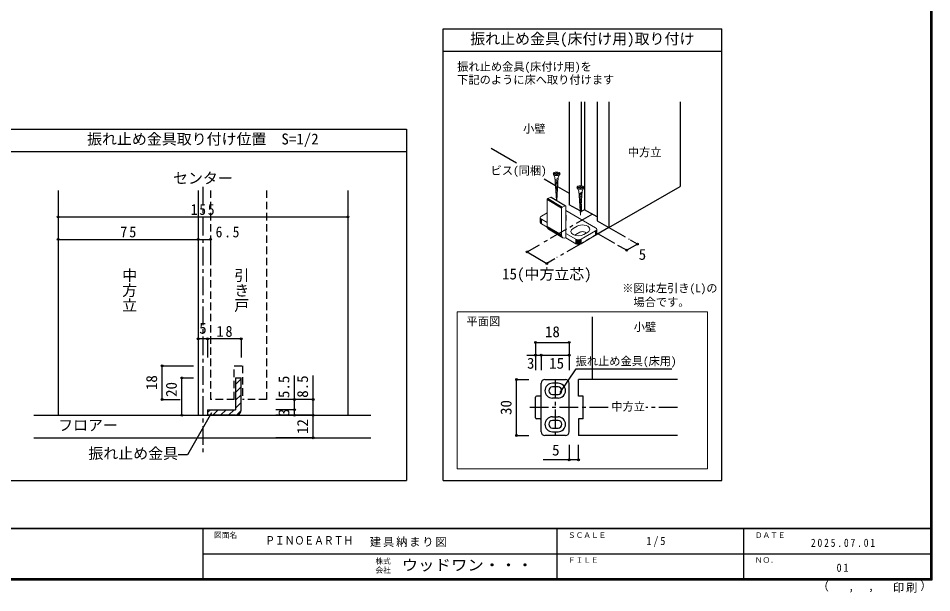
# Model space of a CAD drawing. Units: millimetres at full size, sheet at 1:5, with parts at other scales. Extents: x -973 to 977, y -718 to 696.
# Drawn here: x -245 to 977, y -718 to 51 of the extents above; entities that cross this region are included whole.
import ezdxf
from ezdxf.enums import TextEntityAlignment as Align

# ---------------------------------------------------------------- set-up
doc = ezdxf.new("R2010")
doc.units = ezdxf.units.MM
doc.header["$LTSCALE"] = 5
doc.header["$PDMODE"] = 32
doc.header["$PDSIZE"] = 2.5
doc.linetypes.add('CHAIN1', pattern=[8, 5, -1, 1, -1])
doc.linetypes.add('DASHED2', pattern=[3, 2, -1])
for name, color, linetype in [('0-6_扉', 2, 'Continuous'), ('0-A_文字', 7, 'Continuous'), ('0-B_寸法', 7, 'Continuous'), ('1-1_通り芯', 4, 'CHAIN1'), ('1-3_仕上げ', 2, 'Continuous'), ('1-4_枠', 3, 'Continuous'), ('1-6_扉', 7, 'DASHED2'), ('1-7_金物', 7, 'Continuous'), ('1-A_文字', 7, 'Continuous'), ('1-B_寸法', 7, 'Continuous'), ('F-1_枠', 6, 'Continuous'), ('F-A_文字', 7, 'Continuous')]:
    doc.layers.add(name, color=color, linetype=linetype)
doc.layers.add('0-7_金物', color=7, linetype='Continuous', lineweight=18)
doc.styles.add('@ＭＳ ゴシック', font='')
doc.styles.add('ＭＳ ゴシック', font='')
doc.styles.get('@ＭＳ ゴシック').set_extended_font_data('@MS Gothic')
doc.styles.get('ＭＳ ゴシック').set_extended_font_data('MS Gothic')

msp = doc.modelspace()

# ---------------------------------------------------------------- linework, layer by layer
at = {"layer": '0-6_扉'}
for p, q in [((491.767, -60.971), (491.767, -198.71)), ((507.677, -60.971), (507.677, -173.427)), ((512.097, -60.971), (512.097, -205.344)), ((528.89, -60.971), (528.89, -220.143)), ((544.8, -60.971), (544.8, -229.329)), ((640.26, -60.971), (640.26, -174.215)), ((544.8, -229.329), (640.26, -174.215)), ((506.265, -207.08), (491.767, -198.71)), ((507.677, -207.895), (506.989, -207.498)), ((507.677, -197.994), (507.677, -207.895)), ((512.097, -205.344), (507.677, -207.895)), ((528.89, -215.04), (512.097, -205.344)), ((528.89, -220.143), (544.8, -229.329))]:
    msp.add_line(p, q, dxfattribs=at)
at = {"layer": '0-6_扉', "color": 7}
for p, q in [((387.043, -122.938), (421.337, -142.737)), ((458.375, -164.122), (473.391, -172.791)), ((476.146, -174.382), (491.767, -183.401))]:
    msp.add_line(p, q, dxfattribs=at)
at = {"layer": '0-7_金物'}
for p, q in [((470.836, -158.608), (472.66, -161.767)), ((470.941, -156.836), (470.941, -157.87)), ((470.941, -156.836), (474.304, -156.836)), ((470.941, -157.87), (474.304, -157.87)), ((474.304, -155.32), (475.338, -155.32)), ((474.304, -156.836), (474.304, -155.32)), ((474.304, -159.386), (474.304, -157.87)), ((475.338, -156.836), (475.338, -155.32)), ((475.338, -156.836), (478.701, -156.836)), ((475.338, -157.87), (478.701, -157.87)), ((475.338, -159.386), (475.338, -157.87)), ((478.806, -158.608), (476.982, -161.767)), ((478.701, -157.87), (478.701, -156.836)), ((474.734, -193.07), (472.66, -161.767)), ((476.878, -163.342), (472.913, -165.586)), ((476.77, -164.97), (473.013, -167.097)), ((476.662, -166.598), (473.113, -168.607)), ((476.554, -168.226), (473.213, -170.118)), ((476.446, -169.854), (473.313, -171.628)), ((474.304, -159.386), (475.338, -159.386)), ((474.902, -193.17), (476.982, -161.767)), ((476.339, -171.483), (473.414, -173.138)), ((476.231, -173.111), (473.514, -174.649)), ((476.123, -174.739), (473.614, -176.159)), ((476.015, -176.367), (473.714, -177.67)), ((475.907, -177.995), (473.814, -179.18)), ((475.799, -179.623), (473.914, -180.691)), ((475.691, -181.251), (474.014, -182.201)), ((475.583, -182.879), (474.114, -183.711)), ((502.656, -176.979), (504.48, -180.139)), ((502.761, -175.207), (502.761, -176.241)), ((502.761, -175.207), (506.124, -175.207)), ((502.761, -176.241), (506.124, -176.241)), ((506.641, -212.757), (504.48, -180.139)), ((508.698, -181.713), (504.733, -183.958)), ((506.124, -173.691), (507.158, -173.691)), ((506.124, -175.207), (506.124, -173.691)), ((506.124, -177.757), (506.124, -176.241)), ((506.124, -177.757), (507.158, -177.757)), ((506.641, -212.757), (508.802, -180.139)), ((507.158, -175.207), (507.158, -173.691)), ((507.158, -175.207), (510.521, -175.207)), ((507.158, -176.241), (510.521, -176.241)), ((507.158, -177.757), (507.158, -176.241)), ((510.626, -176.979), (508.802, -180.139)), ((510.521, -176.241), (510.521, -175.207)), ((462.167, -191.896), (462.167, -227.619)), ((481.45, -203.386), (462.167, -191.896)), ((481.483, -203.093), (462.199, -191.602)), ((481.579, -202.791), (462.295, -191.301)), ((481.731, -202.503), (462.447, -191.013)), ((481.929, -202.248), (462.645, -190.757)), ((482.16, -202.043), (462.876, -190.552)), ((463.124, -190.412), (466.954, -188.805)), ((482.408, -201.902), (463.124, -190.412)), ((486.486, -200.228), (467.202, -188.737)), ((486.717, -200.239), (467.433, -188.749)), ((486.915, -200.328), (467.631, -188.838)), ((475.476, -184.508), (474.214, -185.222)), ((475.368, -186.136), (474.314, -186.732)), ((475.26, -187.764), (474.414, -188.243)), ((475.152, -189.392), (474.514, -189.753)), ((475.044, -191.02), (474.614, -191.263)), ((508.59, -183.341), (504.833, -185.468)), ((508.482, -184.969), (504.933, -186.978)), ((508.374, -186.597), (505.033, -188.489)), ((508.266, -188.226), (505.133, -189.999)), ((508.158, -189.854), (505.233, -191.51)), ((508.05, -191.482), (505.333, -193.02)), ((507.943, -193.11), (505.433, -194.53)), ((507.835, -194.738), (505.534, -196.041)), ((487.196, -243.195), (487.196, -200.976)), ((526.97, -229.416), (487.196, -206.452)), ((507.727, -196.366), (505.634, -197.551)), ((507.619, -197.994), (505.734, -199.062)), ((507.511, -199.623), (505.834, -200.572)), ((507.403, -201.251), (505.934, -202.083)), ((507.295, -202.879), (506.034, -203.593)), ((507.188, -204.507), (506.134, -205.103)), ((507.08, -206.135), (506.234, -206.614)), ((453.027, -216.148), (453.027, -222.272)), ((453.198, -216.895), (453.198, -223.019)), ((453.697, -217.592), (453.697, -223.715)), ((454.492, -214.107), (462.167, -209.676)), ((454.492, -218.19), (454.492, -224.313)), ((462.167, -222.621), (454.492, -218.19)), ((487.473, -213.086), (487.473, -219.21)), ((506.972, -207.763), (506.334, -208.124)), ((506.864, -209.391), (506.434, -209.635)), ((462.27, -228.804), (454.492, -224.313)), ((481.646, -240.709), (462.362, -229.218)), ((482.22, -242.035), (462.936, -230.544)), ((483.133, -242.997), (463.849, -231.506)), ((496.918, -230.437), (502.222, -227.375)), ((528.435, -231.458), (528.435, -237.581)), ((500.454, -244.726), (487.196, -237.071)), ((500.454, -250.849), (487.196, -243.195)), ((505.757, -235.54), (500.454, -238.602)), ((526.97, -233.499), (507.525, -244.726)), ((526.97, -239.623), (507.525, -250.849)), ((511.06, -238.602), (516.364, -235.54)), ((526.97, -233.499), (526.97, -239.623)), ((527.765, -232.901), (527.765, -239.025)), ((528.264, -232.205), (528.264, -238.329)), ((500.454, -244.726), (500.454, -250.849)), ((501.489, -245.184), (501.489, -251.308)), ((502.695, -245.473), (502.695, -251.597)), ((503.989, -245.571), (503.989, -251.695)), ((505.283, -245.473), (505.283, -251.597)), ((506.489, -245.184), (506.489, -251.308)), ((507.525, -244.726), (507.525, -250.849)), ((341.801, -552.197), (341.801, -342.079)), ((341.801, -342.079), (676.659, -342.079)), ((676.659, -342.079), (676.659, -552.197)), ((676.659, -552.197), (341.801, -552.197))]:
    msp.add_line(p, q, dxfattribs=at)
for points in [[(482.408, -201.902), (486.238, -200.295), (466.954, -188.805)], [(481.45, -203.386), (481.45, -239.11), (462.167, -227.619)]]:
    msp.add_lwpolyline(points, dxfattribs=at)
for centre in [(474.821, -157.353), (506.641, -175.724)]:
    msp.add_ellipse(centre, major_axis=(4.71, 0), ratio=0.5, dxfattribs=at)
for centre, major_axis, ratio, start_param, end_param in [((463.124, -191.494), (0.64, 1.074), 0.663414, 0.73181839, 2.30261472), ((466.954, -189.887), (0.64, 1.074), 0.663414, 6.22960554, 7.0150037), ((482.408, -202.985), (0.64, 1.074), 0.663414, 0.73181839, 2.30261472), ((486.238, -201.378), (0.64, 1.074), 0.663414, 5.44420737, 7.0150037), ((458.027, -216.148), (-5, 0), 0.57735, 5.49778714, 7.06858347), ((477.473, -213.086), (10, 0), 0.57735, 6.04714601, 6.5192246), ((477.473, -219.21), (10, 0), 0.57735, 6.04714601, 6.5192246), ((458.027, -222.272), (-5, 0), 0.57735, 6.28318531, 7.06858347), ((467.912, -225.209), (3.839, 6.443), 0.663414, 2.30261472, 3.08801288), ((503.989, -234.52), (10, 0), 0.57735, 2.35619449, 5.49778714), ((509.293, -231.458), (10, 0), 0.57735, 5.49778714, 8.6393798), ((523.435, -231.458), (-5, 0), 0.57735, 2.35619449, 3.92699082), ((487.196, -236.7), (3.839, 6.443), 0.663414, 2.30261472, 3.87341104), ((503.989, -240.643), (5, 0), 0.57735, 2.35619449, 2.78022553), ((509.293, -237.581), (5, 0), 0.57735, 0.26179939, 2.35619449), ((523.435, -237.581), (-5, 0), 0.57735, 2.35619449, 3.14159265), ((503.989, -242.684), (-5, 0), 0.57735, 0.78539816, 2.35619449), ((503.989, -248.808), (-5, 0), 0.57735, 0.78539816, 2.35619449)]:
    msp.add_ellipse(centre, major_axis=major_axis, ratio=ratio, start_param=start_param, end_param=end_param, dxfattribs=at)
at = {"layer": '0-A_文字', "color": 3}
for p, q in [((322.937, 36.633), (695.649, 36.633)), ((322.937, -567.5), (322.937, 36.633)), ((695.649, -567.5), (695.649, 36.633)), ((322.937, 6.633), (695.649, 6.633)), ((-270.847, -97.5), (274.153, -97.5)), ((274.153, -97.5), (274.153, -567.5)), ((-270.847, -127.5), (274.153, -127.5)), ((-270.847, -567.5), (274.153, -567.5)), ((322.937, -567.5), (695.649, -567.5))]:
    msp.add_line(p, q, dxfattribs=at)
at = {"layer": '0-A_文字', "color": 4}
msp.add_lwpolyline([(479.658, -449.741), (500.882, -418.374), (628.869, -418.374)], dxfattribs=at)
at = {"layer": '0-B_寸法', "color": 4, "linetype": 'CHAIN1'}
for p, q in [((522.703, -211.468), (454.132, -251.057)), ((544.8, -229.329), (475.336, -269.434)), ((544.8, -229.329), (571.906, -244.978)), ((530.506, -237.581), (559.903, -254.554))]:
    msp.add_line(p, q, dxfattribs=at)
at = {"layer": '0-B_寸法', "color": 4}
for p, q in [((435.348, -261.902), (451.992, -252.293)), ((559.903, -254.554), (568.543, -259.542)), ((582.838, -251.289), (568.543, -259.542)), ((582.838, -251.289), (573.867, -246.11)), ((435.348, -261.902), (461.865, -277.211)), ((472.322, -271.174), (461.865, -277.211))]:
    msp.add_line(p, q, dxfattribs=at)
at = {"layer": '0-B_寸法'}
for p in [(582.838, -251.289), (435.348, -261.902), (568.543, -259.542), (461.865, -277.211)]:
    msp.add_point(p, dxfattribs=at)
at = {"layer": '1-1_通り芯'}
msp.add_line((1.653, -174.852), (1.653, -532.789), dxfattribs=at)
at = {"layer": '1-3_仕上げ'}
for p, q in [((523.001, -432.479), (523.001, -348.529)), ((-224.353, -480.443), (226.141, -480.443)), ((-224.353, -510.443), (226.141, -510.443))]:
    msp.add_line(p, q, dxfattribs=at)
at = {"layer": '1-4_枠'}
for p, q in [((-192.097, -179.652), (-192.097, -480.443)), ((-4.597, -179.652), (-4.597, -480.443)), ((195.403, -179.652), (195.403, -480.443)), ((636.751, -432.479), (504.251, -432.479)), ((504.251, -454.979), (504.251, -432.479)), ((510.501, -454.979), (504.251, -454.979)), ((510.501, -484.979), (510.501, -454.979)), ((510.501, -484.979), (504.251, -484.979)), ((504.251, -484.979), (504.251, -507.479)), ((636.751, -507.479), (504.251, -507.479))]:
    msp.add_line(p, q, dxfattribs=at)
at = {"layer": '1-4_枠', "color": 4, "linetype": 'CHAIN1'}
for p, q in [((473.001, -432.479), (473.001, -507.479)), ((543.786, -469.979), (437.546, -469.979)), ((636.751, -469.979), (594.34, -469.979))]:
    msp.add_line(p, q, dxfattribs=at)
at = {"layer": '1-6_扉'}
for p, q in [((11.653, -179.652), (11.653, -459.193)), ((86.653, -179.652), (86.653, -459.193)), ((43.528, -414.193), (54.778, -414.193)), ((43.528, -459.193), (43.528, -414.193)), ((54.778, -414.193), (54.778, -459.193)), ((43.528, -459.193), (11.653, -459.193)), ((86.653, -459.193), (54.778, -459.193))]:
    msp.add_line(p, q, dxfattribs=at)
at = {"layer": '1-7_金物', "color": 3}
for p, q in [((45.403, -430.443), (45.403, -472.943)), ((45.403, -430.443), (52.903, -430.443)), ((52.903, -472.943), (52.903, -430.443)), ((7.903, -472.943), (45.403, -472.943)), ((7.903, -472.943), (7.903, -480.443)), ((45.403, -480.443), (7.903, -480.443))]:
    msp.add_line(p, q, dxfattribs=at)
at = {"layer": '1-7_金物', "color": 4}
for p, q in [((45.403, -439.149), (52.903, -431.649)), ((45.403, -449.755), (52.903, -442.255)), ((45.403, -460.362), (52.903, -452.862)), ((45.403, -470.968), (52.903, -463.468)), ((7.903, -476.649), (11.609, -472.943)), ((14.716, -480.443), (22.216, -472.943)), ((25.323, -480.443), (32.822, -472.943)), ((35.929, -480.443), (43.429, -472.943)), ((46.638, -480.341), (52.803, -474.175))]:
    msp.add_line(p, q, dxfattribs=at)
at = {"layer": '1-7_金物'}
for p, q in [((454.251, -502.479), (454.251, -437.479)), ((459.251, -432.479), (486.751, -432.479)), ((476.751, -437.479), (469.251, -437.479)), ((491.751, -502.479), (491.751, -437.479)), ((476.751, -442.479), (469.251, -442.479)), ((446.751, -483.729), (446.751, -456.229)), ((453.001, -454.979), (448.001, -454.979)), ((469.251, -452.479), (476.751, -452.479)), ((476.751, -457.479), (469.251, -457.479)), ((453.001, -484.979), (448.001, -484.979)), ((469.251, -482.479), (476.751, -482.479)), ((476.751, -487.479), (469.251, -487.479)), ((469.251, -497.479), (476.751, -497.479)), ((486.751, -507.479), (459.251, -507.479)), ((469.251, -502.479), (476.751, -502.479))]:
    msp.add_line(p, q, dxfattribs=at)
for centre, radius, start, end in [((459.251, -437.479), 5, 90, 180), ((469.251, -447.479), 10, 90, 270), ((476.751, -447.479), 10, 270, 90), ((486.751, -437.479), 5, 0, 90), ((469.251, -447.479), 5, 90, 270), ((476.751, -447.479), 5, 270, 90), ((448.001, -456.229), 1.25, 90, 180), ((453.001, -456.229), 1.25, 0, 90), ((448.001, -483.729), 1.25, 180, 270), ((453.001, -483.729), 1.25, 270, 0), ((469.251, -492.479), 10, 90, 270), ((469.251, -492.479), 5, 90, 270), ((476.751, -492.479), 10, 270, 90), ((476.751, -492.479), 5, 270, 90), ((459.251, -502.479), 5, 180, 270), ((486.751, -502.479), 5, 270, 0)]:
    msp.add_arc(centre, radius, start, end, dxfattribs=at)
at = {"layer": '1-7_金物', "color": 3}
msp.add_arc((45.403, -472.943), 7.5, 270, 0, dxfattribs=at)
at = {"layer": '1-A_文字'}
for p, q in [((13.203, -477.231), (-19.089, -533.162)), ((-19.089, -533.162), (-31.589, -533.162))]:
    msp.add_line(p, q, dxfattribs=at)
at = {"layer": '1-B_寸法', "color": 4}
for p, q in [((-192.097, -215.081), (195.403, -215.081)), ((-192.097, -245.081), (-4.597, -245.081)), ((-192.097, -245.081), (-192.097, -270.081)), ((-4.597, -245.081), (-4.597, -270.081)), ((-4.597, -245.081), (11.653, -245.081)), ((11.653, -245.081), (11.653, -270.081)), ((-4.597, -378.167), (-4.597, -403.167)), ((7.903, -378.167), (-4.597, -378.167)), ((7.903, -378.167), (7.903, -403.167)), ((52.903, -378.167), (7.903, -378.167)), ((52.903, -378.167), (52.903, -403.167)), ((446.751, -382.871), (446.751, -399.979)), ((435.186, -399.979), (454.251, -399.979)), ((446.751, -399.979), (446.751, -419.979)), ((454.251, -399.979), (491.751, -399.979)), ((454.251, -399.979), (454.251, -419.979)), ((491.751, -399.979), (491.751, -419.979)), ((-52.793, -459.193), (-52.793, -414.193)), ((-52.793, -414.193), (-10.847, -414.193)), ((124.153, -472.943), (124.153, -427.349)), ((149.153, -480.443), (149.153, -427.349)), ((-26.377, -430.443), (-10.847, -430.443)), ((-26.377, -480.443), (-26.377, -430.443)), ((-52.793, -459.193), (-29.013, -459.193)), ((149.153, -459.193), (99.153, -459.193)), ((124.153, -472.943), (99.153, -472.943)), ((124.153, -480.443), (124.153, -472.943)), ((-26.377, -480.443), (-10.847, -480.443)), ((149.153, -480.443), (99.153, -480.443)), ((149.153, -510.443), (149.153, -480.443)), ((149.153, -510.443), (99.153, -510.443)), ((421.368, -507.479), (437.546, -507.479)), ((491.751, -519.979), (491.751, -539.995)), ((504.251, -539.995), (504.251, -519.979)), ((504.251, -539.995), (456.872, -539.995))]:
    msp.add_line(p, q, dxfattribs=at)
for points in [[(446.751, -382.871), (491.751, -382.871), (491.751, -399.979)], [(421.368, -507.479), (421.368, -432.479), (437.546, -432.479)]]:
    msp.add_lwpolyline(points, dxfattribs=at)
at = {"layer": '1-B_寸法'}
for p in [(-192.097, -215.081), (195.403, -215.081), (-192.097, -245.081), (-4.597, -245.081), (11.653, -245.081), (-4.597, -378.167), (7.903, -378.167), (52.903, -378.167), (446.751, -382.871), (491.751, -382.871), (446.751, -399.979), (454.251, -399.979), (491.751, -399.979), (-52.793, -414.193), (-26.377, -430.443), (421.368, -432.479), (-52.793, -459.193), (124.153, -459.193), (149.153, -459.193), (124.153, -472.943), (-26.377, -480.443), (124.153, -480.443), (149.153, -480.443), (149.153, -510.443), (421.368, -507.479), (491.751, -539.995), (504.251, -539.995)]:
    msp.add_point(p, dxfattribs=at)
at = {"layer": 'F-1_枠'}
for p, q in [((974.986, 695.833), (974.986, -700.833)), ((975.82, 695.833), (975.82, -700.833)), ((976.653, 695.833), (976.653, -700.833)), ((976.653, -631.667), (-973.347, -631.667)), ((976.653, -632.5), (-973.347, -632.5)), ((1.653, -632.5), (1.653, -699.167)), ((474.986, -632.5), (474.986, -699.167)), ((724.986, -632.5), (724.986, -699.167)), ((1.653, -665.833), (974.986, -665.834)), ((976.653, -699.167), (-973.347, -699.167)), ((976.653, -700), (-973.347, -700)), ((976.653, -700.833), (-973.347, -700.833))]:
    msp.add_line(p, q, dxfattribs=at)

# ---------------------------------------------------------------- texts
at = {"layer": '0-A_文字', "style": 'ＭＳ ゴシック'}
for s, height, p in [('振れ止め金具(床付け用)取り付け', 14.66, (359.293, 11.633)), ('振れ止め金具(床付け用)を', 11, (341.845, -22.826)), ('下記のように床へ取り付けます', 11, (341.845, -40.362)), ('小壁', 11, (429.954, -105.743)), ('振れ止め金具取り付け位置\u3000S=1/2', 14.66, (-153.347, -122.5)), ('中方立', 11, (570.03, -137.19)), ('平面図', 11, (354.242, -363.556)), ('小壁', 11, (578.001, -370.987)), ('中方立', 11, (548.001, -477.479))]:
    msp.add_text(s, height=height, dxfattribs=at).set_placement(p, align=Align.BOTTOM_LEFT)
at = {"layer": '0-B_寸法', "style": 'ＭＳ ゴシック'}
for s, height, p in [('ビス(同梱)', 11, (386.568, -161.867)), ('5', 14.66, (584.609, -276.859)), ('15(中方立芯)', 14.66, (401.865, -303.072)), ('※図は左引き(L)の', 11, (562.599, -319.218)), ('\u3000場合です。', 11, (562.599, -337.799))]:
    msp.add_text(s, height=height, dxfattribs=at).set_placement(p, align=Align.BOTTOM_LEFT)
at = {"layer": '1-A_文字', "style": 'ＭＳ ゴシック'}
for s, height, p in [('センター', 14.66, (-38.347, -174.852)), ('振れ止め金具(床用)', 11, (500.286, -416.875)), ('フロアー', 14.66, (-192.097, -505.443)), ('振れ止め金具', 14.66, (-151.589, -543.162))]:
    msp.add_text(s, height=height, dxfattribs=at).set_placement(p, align=Align.BOTTOM_LEFT)
at = {"layer": '1-A_文字', "style": '@ＭＳ ゴシック'}
for s, p in [('中方立', (-108.347, -283.011)), ('引き戸', (41.653, -283.011))]:
    msp.add_text(s, height=14.66, rotation=270, dxfattribs=at).set_placement(p, align=Align.BOTTOM_LEFT)
at = {"layer": '1-B_寸法', "style": 'ＭＳ ゴシック'}
for s, p in [('5', (-3.347, -375.667)), ('18', (459.251, -380.371)), ('3', (435.186, -422.479)), ('15', (464.876, -422.479)), ('5', (468.782, -538.607))]:
    msp.add_text(s, height=14.66, dxfattribs=at).set_placement(p, align=Align.BOTTOM_LEFT)
for s, p in [('18', (-55.293, -446.693)), ('20', (-28.877, -455.843)), ('5.5', (121.653, -457.349)), ('8.5', (146.653, -456.991)), ('30', (418.868, -479.979)), ('3', (121.653, -481.693)), ('12', (146.653, -505.443))]:
    msp.add_text(s, height=14.66, rotation=90, dxfattribs=at).set_placement(p, align=Align.BOTTOM_LEFT)
at = {"layer": '1-B_寸法', "char_height": 14.66, "attachment_point": 7, "style": 'ＭＳ ゴシック'}
for s, insert in [('\\T1.27;\\W0.9;155', (-14.597, -212.581)), ('\\T1.27;\\W0.95;75', (-108.972, -242.581)), ('\\T1.27;\\W0.9;6.5', (18.673, -242.581)), ('\\T1.27;\\W0.95;18', (19.778, -375.667))]:
    msp.add_mtext(s, dxfattribs=dict(at, insert=insert))
at = {"layer": 'F-A_文字', "style": 'ＭＳ ゴシック'}
for s, height, p in [('図面名', 7.331, (16.653, -646.667)), ('ＳＣＡＬＥ', 7.331, (489.986, -646.667)), ('ＤＡＴＥ', 7.331, (739.986, -646.667)), ('株式', 7.331, (232.486, -681.5)), ('ＦＩＬＥ', 7.331, (489.986, -680)), ('ＮＯ．', 7.331, (739.986, -680.001)), ('会社', 7.331, (232.486, -693.5)), ('（', 11, (823.992, -718.052)), ('）', 11, (961.387, -717.355)), (',', 11, (865.199, -718.052)), (',', 11, (891.686, -717.588))]:
    msp.add_text(s, height=height, dxfattribs=at).set_placement(p, align=Align.BOTTOM_LEFT)
for s, height, width, p in [('ＰＩＮＯＥＡＲＴＨ', 11, 0.85, (84.986, -656.667)), ('ウッドワン・・・', 14.66, 1.1, (267.486, -692.5))]:
    msp.add_text(s, height=height, dxfattribs=dict(at, width=width)).set_placement(p, align=Align.BOTTOM_LEFT)
at = {"layer": 'F-A_文字', "char_height": 11, "attachment_point": 7, "style": 'ＭＳ ゴシック'}
for s, insert in [('\\T1.17;建具納まり図', (224.986, -656.667)), ('\\T1.38;\\W0.9;1/5', (594.986, -656.667)), ('\\T1.39;\\W0.85;2025.07.01', (814.986, -656.667)), ('\\T1.36;\\W0.9;01', (849.361, -690.001)), ('\\T1.17;印刷', (924.678, -717.82))]:
    msp.add_mtext(s, dxfattribs=dict(at, insert=insert))

doc.saveas('drawing.dxf')
